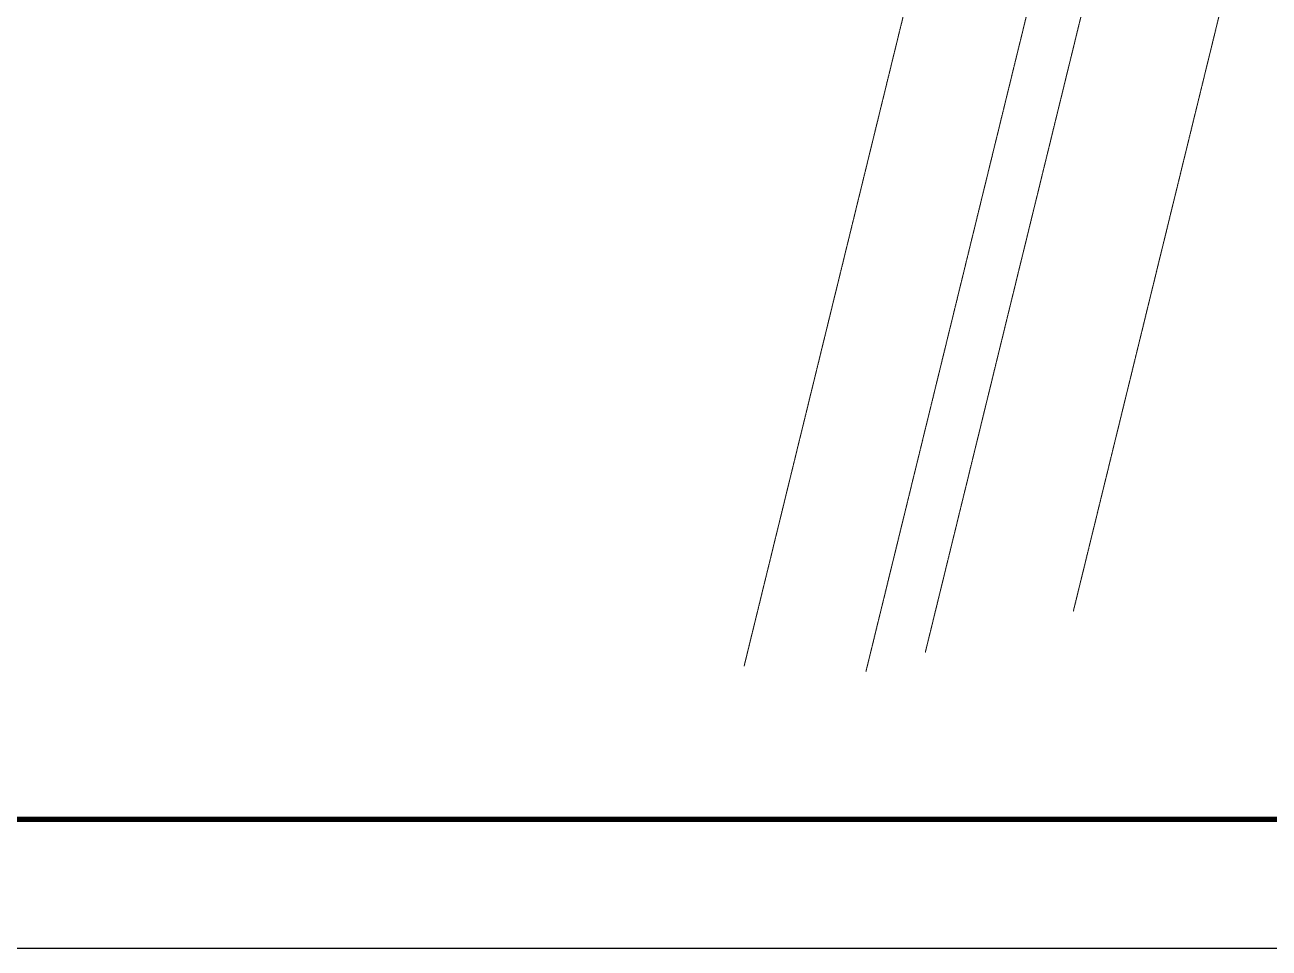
# Model space of a CAD drawing. Header units: millimetres. Extents: x 346472 to 732256, y -34068 to -15883.
# Drawn here: x 669400 to 675257, y -34068 to -29721 of the extents above; entities that cross this region are included whole.
import ezdxf

# ---------------------------------------------------------------- set-up
doc = ezdxf.new("R2010")
doc.units = ezdxf.units.MM
doc.header["$LTSCALE"] = 7
doc.linetypes.add('HIDDEN', pattern=[0.375, 0.25, -0.125])
doc.layers.add('1建筑平面', color=7, linetype='Continuous')
doc.layers.add('图框', color=9, linetype='Continuous')

msp = doc.modelspace()

# ---------------------------------------------------------------- linework, layer by layer
at = {"layer": '1建筑平面', "color": 0, "linetype": 'HIDDEN', "lineweight": 5}
for p, q in [((673635, -29271.7, -0.6), (672786.1, -32739.9, -0.6)), ((674181.9, -29405.5, -0.1), (673359.6, -32765.3, -0.1)), ((674424.8, -29465, -0.1), (673639, -32675.3, -0.1)), ((675053.2, -29550.7, -0.1), (674335.4, -32483.5, -0.1))]:
    msp.add_line(p, q, dxfattribs=at)
at = {"layer": '1建筑平面', "color": 8, "linetype": 'HIDDEN', "lineweight": 5}
for p, q in [((673635, -29271.7, -0.6), (672786.1, -32739.9, -0.6)), ((674181.9, -29405.5, -0.1), (673359.6, -32765.3, -0.1)), ((674424.8, -29465, -0.1), (673639, -32675.3, -0.1)), ((675053.2, -29550.7, -0.1), (674335.4, -32483.5, -0.1))]:
    msp.add_line(p, q, dxfattribs=at)
at = {"layer": '图框', "color": 251}
msp.add_lwpolyline([(655098.7, -34068.2), (680817.9, -34068.2), (680817.9, -15882.9), (655098.7, -15882.9)], close=True, dxfattribs=at)
at = {"layer": '图框', "color": 251, "const_width": 26}
msp.add_lwpolyline([(656397.7, -16489.1), (680211.7, -16489.1), (680211.7, -33462), (656397.7, -33462)], close=True, dxfattribs=at)

doc.saveas('drawing.dxf')
